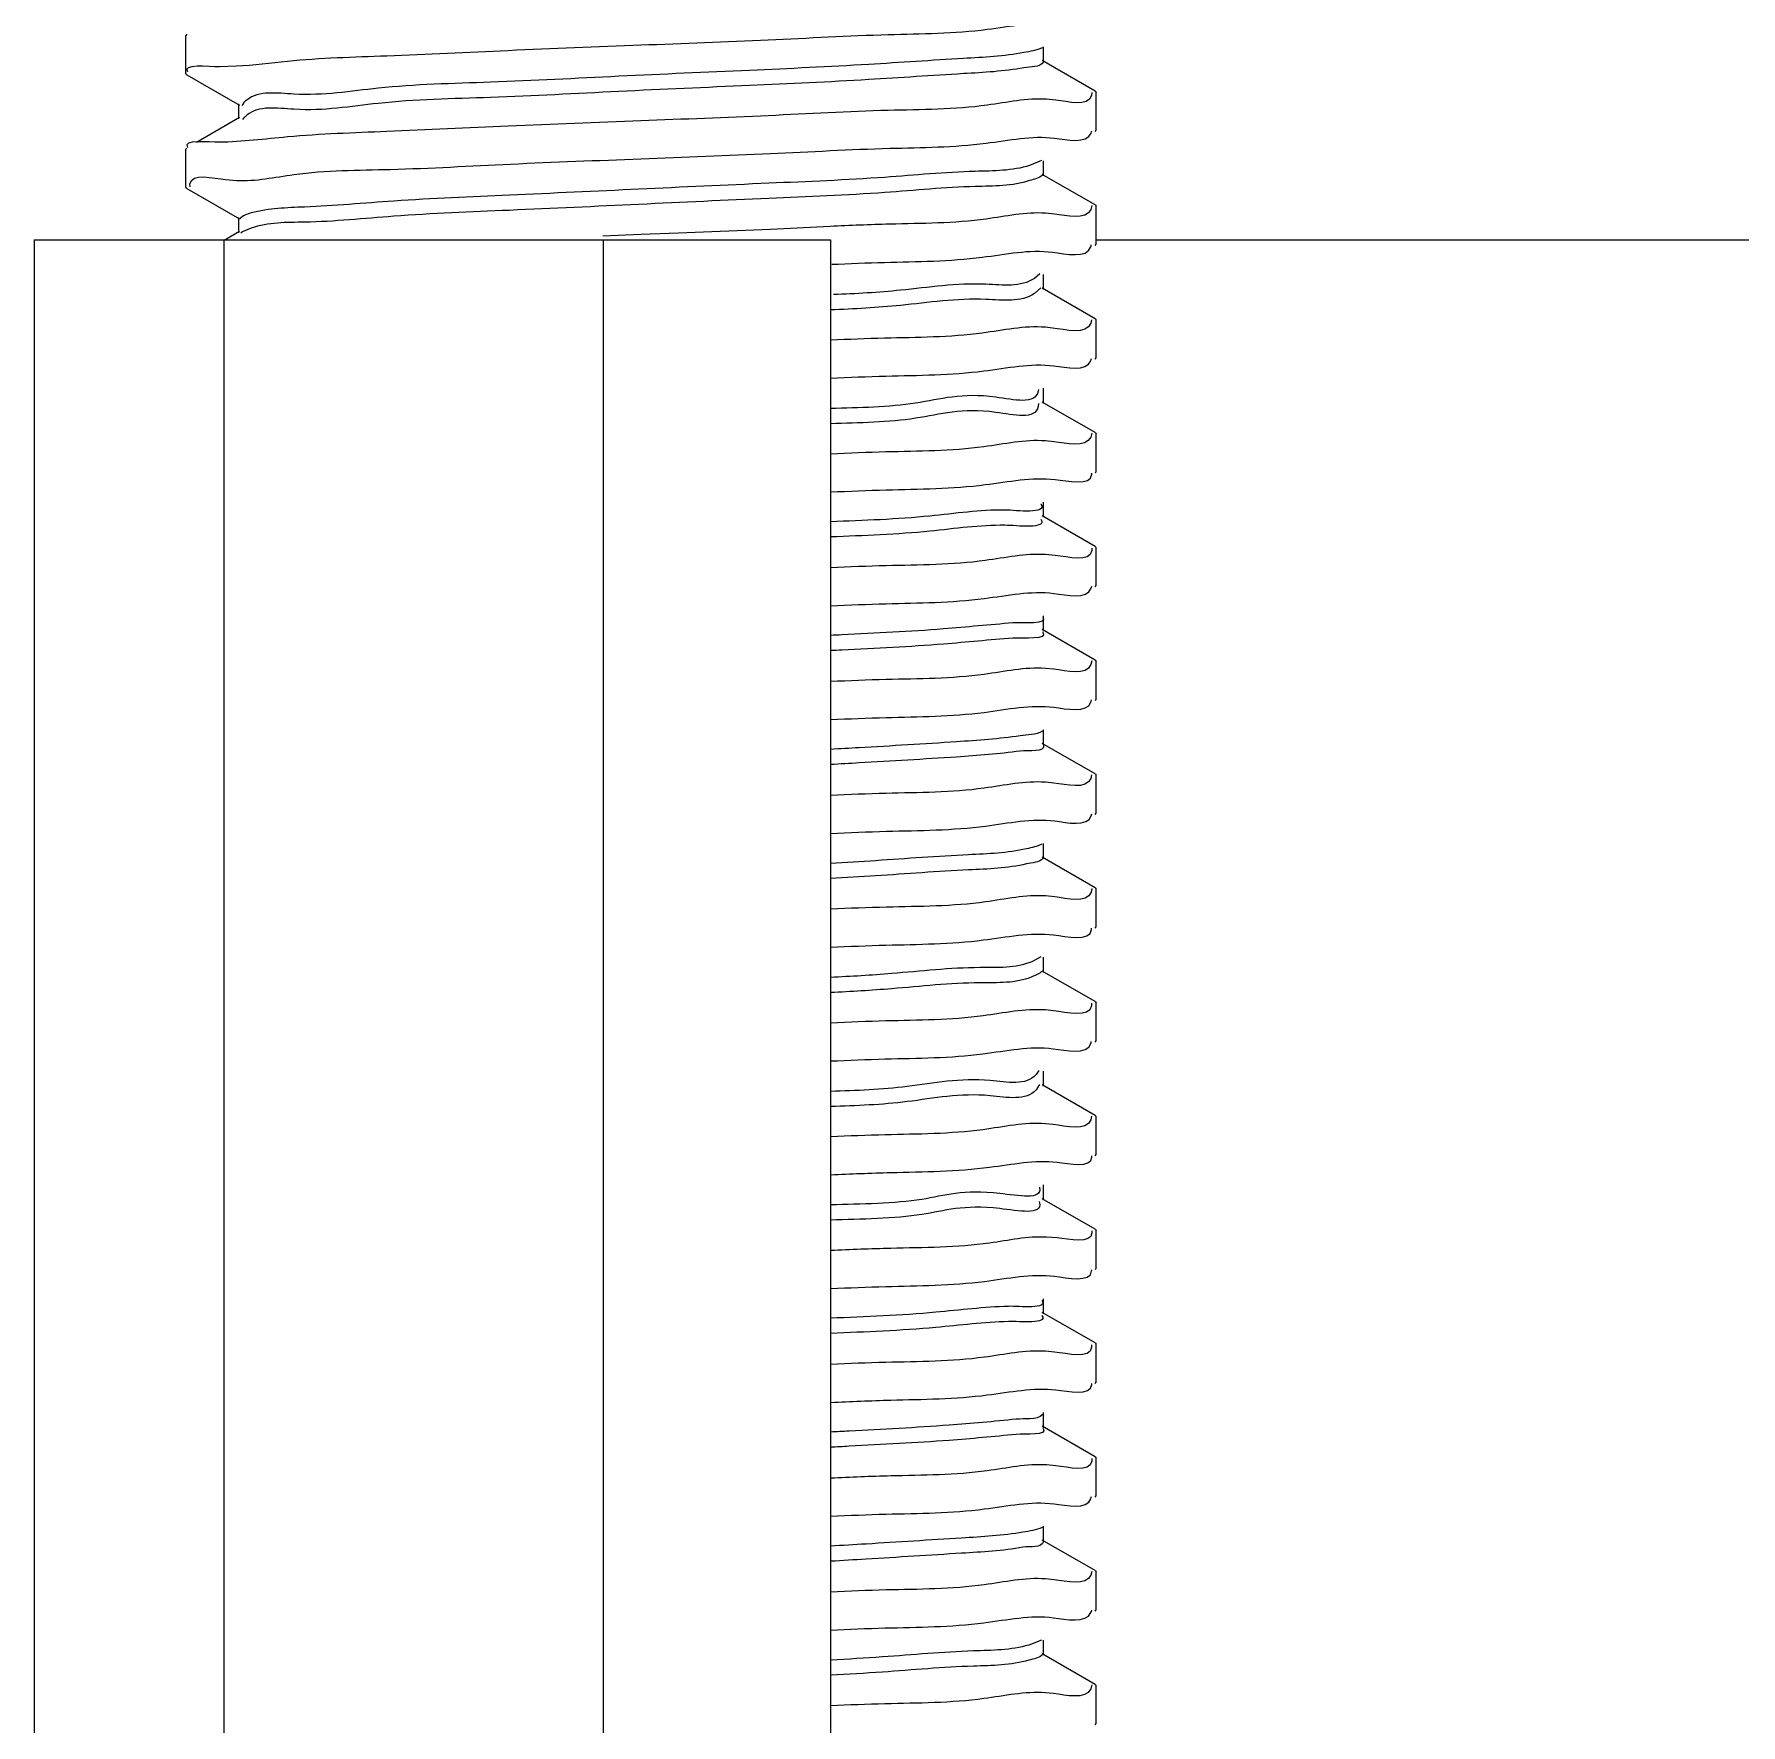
# Model space of a CAD drawing. Extents: x 14033796 to 29392202, y -1365078 to -465345.
# Drawn here: x 14625499.6 to 14625630.5, y -592204.4 to -592074.8 of the extents above; entities that cross this region are included whole.
import ezdxf

# ---------------------------------------------------------------- set-up
doc = ezdxf.new("R2010")
doc.units = 0
doc.header["$LTSCALE"] = 1000
doc.header["$MEASUREMENT"] = 0
doc.layers.add('02___PRT_ALL_AXES', color=7, linetype='Continuous')

# ---------------------------------------------------------------- blocks, each defined once
blk = doc.blocks.new('抗震大样2')
at = {"color": 133, "linetype": 'Continuous'}
for p, q in [((3967.057166088372, 208.4466079843696), (3966.939211293124, 208.3093983621802)), ((4060.882277904544, 205.4022386278957), (4060.882277904544, 207.0638920608908)), ((3967.05721735023, 204.0194930541329), (3966.939210500568, 204.1566420213785)), ((3967.05721735023, 204.0194930541329), (3972.828550920822, 200.6784782998729)), ((3970.617866207846, 204.9227566013578), (3972.488307937048, 204.9794174060225)), ((4066.52045608405, 202.2154075829312), (4060.749023643322, 205.5564796174876)), ((4066.174618811347, 202.0838108616881), (4066.1250310014, 201.7210142908152)), ((4066.52045608405, 202.2154075829312), (4066.638414285146, 202.0789589185733)), ((3972.695344267413, 200.8326916599181), (3972.695344267413, 199.1710382271558)), ((4062.220480157994, 201.2375821915921), (4061.208996108733, 201.331041097641)), ((3972.8285985291, 199.3252792174462), (3968.104583142325, 196.5903987502679)), ((3973.301007724833, 199.2844818439335), (3973.14240610227, 199.0942207325716)), ((3973.346033007838, 199.3321540574543), (3973.301007724833, 199.2844818439335)), ((4066.520404822193, 197.7882926543243), (4066.638414285146, 197.9247537418269)), ((3967.057166088372, 195.9842071831226), (3966.939210500568, 195.8483748247381)), ((4060.645134657621, 194.6074967721943), (4059.360470628832, 194.0788706005551)), ((4060.882277904544, 192.9398378271144), (4060.882277904544, 194.6014912705868)), ((4066.52045608405, 189.7530067823827), (4060.749023643322, 193.0940788169391)), ((3967.05721735023, 191.5570922531188), (3966.939207886346, 191.6935532118659)), ((3967.05721735023, 191.5570922531188), (3972.828550920822, 188.2160774990916)), ((3967.40211408399, 191.7539189667441), (3967.394181724172, 192.0186233096756)), ((3971.291497439612, 192.5285785961896), (3972.489993480034, 192.4335040203296)), ((4062.077056743205, 188.7614216520451), (4061.084820662159, 188.8537889437284)), ((4066.188296127599, 189.6811179185752), (4066.065925613046, 189.2582458970137)), ((4066.52045608405, 189.7530067823827), (4066.638414285146, 189.6164865342434)), ((3972.695344267413, 188.3702908705454), (3972.695344267413, 186.7086374263745)), ((3974.105065996759, 187.2115359622985), (3973.230859445874, 186.8429307178594)), ((4030.968390016817, 187.0730175015051), (4020.913633036427, 186.6601472224575)), ((4037.494920858648, 187.3980359183624), (4030.968390016817, 187.0730175015051)), ((3972.8285985291, 186.8628784168977), (3971.126199145336, 185.8773060634267)), ((3973.157785242423, 186.8044512297492), (3972.955557657871, 186.6817196391057)), ((3973.230859445874, 186.8429307178594), (3973.157785242423, 186.8044512297492)), ((4016.788811084814, 186.5009307449218), (4012.618313355371, 186.3400079160929)), ((4020.913633036427, 186.6601472224575), (4016.788811084814, 186.5009307449218)), ((4066.520404822193, 185.3258918533102), (4066.638412788976, 185.4619099805132)), ((4060.483315451536, 182.2210113171022), (4059.879992518108, 181.7153777282219)), ((4060.882277904544, 180.4774370263331), (4060.882277904544, 182.1390904695727)), ((4060.578517726157, 180.6805725789163), (4059.879992518108, 180.0537242838182)), ((4066.52045608405, 177.2906059816014), (4060.749023643322, 180.631678015925)), ((4061.860081195366, 176.2785902791657), (4061.080251615029, 176.3591833414976)), ((4066.117483480368, 177.1885850680992), (4066.049102908932, 176.8176001654938)), ((4066.52045608405, 177.2906059816014), (4066.638412788976, 177.1536427829415)), ((4066.520404822193, 172.8634910525288), (4066.638411875349, 172.999378165463)), ((4060.316863972228, 169.5498050632887), (4060.292382913642, 169.3518848984968)), ((4060.882277904544, 168.0150362253189), (4060.882277904544, 169.6766896687914)), ((4060.320475868881, 168.0124855432659), (4060.292382913642, 167.690231454093)), ((4066.52045608405, 164.8282051805872), (4060.749023643322, 168.1692772151437)), ((4066.171226672828, 164.7603728696704), (4066.050425920635, 164.3422810980119)), ((4066.52045608405, 164.8282051805872), (4066.638411875349, 164.6911109574139)), ((4062.001866344362, 163.829488782445), (4061.082686479203, 163.9188931239769)), ((4066.520404822193, 160.4010902517475), (4066.638409092091, 160.5385012566112)), ((4060.882277904544, 155.5526354245376), (4060.882277904544, 157.2142888677772)), ((4066.52045608405, 152.3658043798059), (4060.749023643322, 155.7068764141295)), ((4062.139404681046, 151.3801750794519), (4061.084727358539, 151.4716294540558)), ((4066.155906473286, 152.1740337016527), (4066.160982824396, 151.904715617653)), ((4066.52045608405, 152.3658043798059), (4066.638409092091, 152.2302340704482)), ((4066.520404822193, 147.9386894507334), (4066.638414285146, 148.0751574379392)), ((4060.882277904544, 143.0902346237563), (4060.882277904544, 144.7518880672287)), ((4066.52045608405, 139.9034035787918), (4060.749023643322, 143.2444756133482)), ((4062.026034137234, 138.9069732874632), (4061.083522702102, 138.9986588254105)), ((4066.170776197687, 139.8142560422421), (4066.076288186014, 139.4128203401342)), ((4066.52045608405, 139.9034035787918), (4066.638414285146, 139.7668902406003)), ((4066.520404822193, 135.476288649952), (4066.63840809511, 135.6118068799842)), ((4060.882277904544, 130.6278338332195), (4060.882277904544, 132.2894872659817)), ((4066.52045608405, 127.4410027780104), (4060.749023643322, 130.7820748125669)), ((4066.143939621747, 127.3533069367986), (4066.053343078122, 126.9591720984317)), ((4066.52045608405, 127.4410027780104), (4066.63840809511, 127.3035396724008)), ((4062.014221068937, 126.4434543489479), (4061.08334997436, 126.5344160061795)), ((4066.520404822193, 123.0138878489379), (4066.638413785957, 123.1506754984148)), ((4060.882277904544, 118.1654330322053), (4060.882277904544, 119.8270864654332)), ((4066.52045608405, 114.9786019772291), (4060.749023643322, 118.3196740117855)), ((4062.103318719193, 113.9895207916852), (4061.085305118933, 114.085358861601)), ((4066.178328078706, 114.8849994195625), (4066.086150723044, 114.483085797634)), ((4066.52045608405, 114.9786019772291), (4066.638413785957, 114.8424082908314)), ((4066.520404822193, 110.5514870479237), (4066.638409672305, 110.6888438896276)), ((4060.591933917254, 107.4130895512644), (4059.592197466642, 106.8837104390841)), ((4060.882277904544, 105.7030322316568), (4060.882277904544, 107.3646856641863)), ((4066.52045608405, 102.5162011764478), (4060.749023643322, 105.8572732110042)), ((4061.969163714908, 101.5144003352616), (4061.081721679308, 101.5982845867984)), ((4066.126409965567, 102.3375441511162), (4066.122689483687, 102.0524205837864)), ((4066.52045608405, 102.5162011764478), (4066.638409672305, 102.3805766929872)), ((4066.520404822193, 98.0890862471424), (4066.638410628773, 98.22483274945989)), ((4060.379395480733, 94.95431186328642), (4060.066753435414, 94.52021756651811)), ((4060.882277904544, 93.24063142039813), (4060.882277904544, 94.90228486340493)), ((4060.447329437826, 93.42902640788816), (4060.066753435414, 92.85856413375586)), ((4066.52045608405, 90.05380037566647), (4060.749023643322, 93.39487240999006)), ((4066.124214090873, 89.9557802809868), (4066.04984213924, 89.57822682219557)), ((4066.52045608405, 90.05380037566647), (4066.638410628773, 89.91656554141082)), ((4061.921043436043, 89.04747959203087), (4061.081576993223, 89.13245030958205)), ((4066.520404822193, 85.62668544636108), (4066.638413579203, 85.76286023994908)), ((4060.882277904544, 80.7782306196168), (4060.882277904544, 82.4398840626236)), ((4060.399593211245, 80.6175842511002), (4060.433713641483, 80.49507129308768)), ((4060.423273766413, 82.20000947313383), (4060.433713641483, 82.15672473725863)), ((4066.52045608405, 77.59139958559535), (4060.749023643322, 80.93247160920873)), ((4062.374758823775, 76.62861531367525), (4061.211093239021, 76.72275935811922)), ((4066.52045608405, 77.59139958559535), (4066.638413579203, 77.45459303236566)), ((4066.520404822193, 73.1642846558243), (4066.638407722116, 73.30180803034455)), ((4060.882277904544, 68.3158298288472), (4060.882277904544, 69.97748326184228)), ((4066.52045608405, 65.12899878481403), (4060.749023643322, 68.47007080819458)), ((4062.081499588676, 64.13783678691834), (4061.083718776703, 64.22716021677479)), ((4066.146304112859, 64.94148015300743), (4066.148581201211, 64.66671674395911)), ((4066.52045608405, 65.12899878481403), (4066.638407722116, 64.99354083300568)), ((4066.520404822193, 60.70188385527581), (4066.638414285146, 60.83841701061465)), ((4060.882277904544, 55.85342902783304), (4060.882277904544, 57.51508246106096)), ((4066.52045608405, 52.66659798403271), (4060.749023643322, 56.00767000764608)), ((4066.169481891207, 52.48703659675084), (4066.165130603593, 52.1941910313908)), ((4066.52045608405, 52.66659798403271), (4066.638414285146, 52.53014981397428)), ((4062.239523040131, 51.69061540602706), (4061.208491087891, 51.78039923799224)), ((4066.520404822193, 48.23948305402882), (4066.638409092091, 48.37508486257866)), ((4060.882277904544, 43.39102822705172), (4060.882277904544, 45.0526816600468)), ((4066.52045608405, 40.20419718325138), (4060.749023643322, 43.54526921757497)), ((4062.029581101611, 39.20810291031376), (4061.083557806443, 39.2998643964529)), ((4066.153561008628, 40.12116181966849), (4066.055282266345, 39.71983987279236)), ((4066.52045608405, 40.20419718325138), (4066.638409092091, 40.06681765476242)), ((4066.520404822193, 35.7770822532475), (4066.638412248809, 35.91415321012028)), ((4060.661104895175, 32.57904356019571), (4059.268728957977, 32.05204315017909)), ((4060.882277904544, 30.9286274262704), (4060.882277904544, 32.59028087044135)), ((4066.52045608405, 27.74179638223723), (4060.749023643322, 31.08286841679364)), ((4061.980571339373, 26.7410703364294), (4061.082355602644, 26.82837119069882)), ((4066.187132348772, 27.68334410176612), (4066.049620930571, 27.25396645558067)), ((4066.52045608405, 27.74179638223723), (4066.638412248809, 27.6058860020712)), ((4066.520404822193, 23.31468145246617), (4066.638411999214, 23.45178913045675))]:
    blk.add_line(p, q, dxfattribs=at)
at = {"color": 2, "linetype": 'Continuous'}
for p, q in [((3950.322673487477, 185.9340617822018), (3950.322673487477, -2472.711442210712)), ((3950.322673487477, 185.9340617822018), (4037.559479085263, 185.9340617822018)), ((3971.093341485597, 185.9340617822018), (3971.093341485597, -2472.711442210712)), ((4012.634677486494, 185.9340617822018), (4012.634677486494, -2472.711442210712)), ((4037.559479085263, 185.9340617822018), (4037.559479085263, -2472.711442210712)), ((4066.638414285146, 185.9340617822018), (4324.194697486237, 185.9340617822018))]:
    blk.add_line(p, q, dxfattribs=at)
at = {"color": 133, "linetype": 'Continuous'}
for points, start_tangent, end_tangent in [([(4016.788811084814, 207.2715987423435), (4030.738027852494, 207.8341315323487), (4043.877918199636, 208.4110960771795), (4054.717613222543, 208.9865803839639), (4062.220480157994, 209.5458493891638)], (0.9992093668844403, 0.03975727770353898), (0.9926990613460269, -0.1206174680662689)), ([(3972.488307937048, 204.9794174060225), (3978.080117220525, 205.5080964618828), (3988.943710351363, 206.0960550000891), (4002.244207480922, 206.6843449999578), (4016.788811084814, 207.2715987423435)], (0.9989261886195047, 0.04633000852697693), (0.9992093669080667, 0.03975727710974097)), ([(4058.735108935274, 206.4423634302802), (4052.118398997933, 205.7916533004027), (4041.733164947014, 205.1409431716893), (4028.687175257131, 204.4902329887263), (4014.372015043627, 203.8395228593145), (4000.31464877259, 203.1888126765843), (3988.014542701188, 202.5381025478709), (3978.783720238134, 201.8873924179934), (3973.606811485253, 201.2366822354961), (3973.057997720782, 200.6272187919822)], (-0.9825264059995537, -0.1861232428086304), (-0.4929567374989319, -0.8700538230215471)), ([(4060.724500169978, 206.9566896655597), (4058.735108935274, 206.4423634302802)], (-0.8862473401742811, -0.4632123185257623), (-0.9825264059716501, -0.1861232429559309)), ([(3967.151862388477, 204.3272649203427), (3967.144841362722, 204.3362182825804), (3970.617866207846, 204.9227566013578)], (-0.6258156563543981, 0.7799710021928469), (0.9998749046329084, 0.01581692401614756)), ([(4058.735108935274, 204.7807099970523), (4052.118398997933, 204.1299998573959), (4041.733164947014, 203.4792897275183), (4028.687175257131, 202.8285795445554), (4014.372015043627, 202.1778694160748), (4000.31464877259, 201.5271592435893), (3988.014542701188, 200.8764491148759), (3978.783720238134, 200.2257389749866), (3973.606811485253, 199.575028802501), (3973.346033007838, 199.3321540574543)], (-0.9825264059556192, -0.1861232430405556), (-0.6945498296946946, -0.7194446011132969)), ([(4060.868917588145, 205.4095311304554), (4058.735108935274, 204.7807099970523)], (-0.479105487838011, -0.8777573306577974), (-0.9825264064963637, -0.186123240186019)), ([(4061.208996108733, 201.331041097641), (4054.717613222543, 200.6783131763805), (4043.877918199636, 200.1028288805392), (4030.738027852494, 199.5258643350098), (4016.788811084814, 198.9633315457031)], (-0.9980526408414998, 0.06237728840939219), (-0.9992093669029634, -0.03975727723799971)), ([(4066.1250310014, 201.7210142908152), (4062.220480157994, 201.2375821915921)], (-0.2778943781558642, -0.9606116356724842), (-0.9926990610685904, 0.1206174703496101)), ([(4016.788811084814, 198.9633315457031), (4002.244207480922, 198.3760778028518), (3988.943710351363, 197.7877878025174), (3978.080117220525, 197.1998292652424), (3970.617866207846, 196.6144894047175)], (-0.999209366904986, -0.039757277187167), (-0.999874904585604, -0.01581692700652181)), ([(3970.617866207846, 196.6144894047175), (3967.135741607752, 196.0402537554037)], (-0.9998749046263014, -0.01581692443381279), (0.580697200214393, -0.8141196236814129)), ([(4016.788811084814, 194.8091979413293), (4030.968390016817, 195.3812847090885), (4044.034756977577, 195.9561381589156), (4054.580483820289, 196.5157920918427), (4062.077056743205, 197.069688849384)], (0.9992093668882276, 0.03975727760835477), (0.9923387802015348, -0.1235465309433255)), ([(4062.077056743205, 197.069688849384), (4066.0935542183, 197.6312733329833), (4066.165893511381, 197.867750007892)], (0.9923387802168399, -0.1235465308203944), (0.2187060394837573, 0.9757907912525766)), ([(3972.489993480034, 192.4335040203296), (3978.773085946217, 193.0888781307731), (3989.348010863643, 193.6529853763059), (4002.499676353764, 194.2325627852697), (4016.788811084814, 194.8091979413293)], (0.9988711954616482, -0.04750089343389294), (0.9992093668841391, 0.03975727771111042)), ([(3967.394181724172, 192.0186233096756), (3971.291497439612, 192.5285785961896)], (0.08971089085179791, 0.9959678489100825), (0.9940360847808442, -0.1090516490181164)), ([(4059.360470628832, 194.0788706005551), (4053.389557357877, 193.4281604280695), (4043.514528469183, 192.7774502881803), (4030.788730135188, 192.1267401594669), (4016.569593300112, 191.4760299869813), (4002.373839918058, 190.8253198468592), (3989.715697632171, 190.1746096755378), (3979.945380743593, 189.5238995456602), (3974.105065996759, 188.8731894060038), (3972.834386732895, 188.2417670374271)], (-0.95227017645766, -0.3052564676289387), (-0.6787845413409545, -0.7343374881051288)), ([(4060.770905790385, 193.0453498300631), (4059.360470628832, 192.41721716756)], (-0.6877499103784818, -0.725947698373919), (-0.9522701774296533, -0.3052564645967336)), ([(4059.360470628832, 192.41721716756), (4053.389557357877, 191.7665069845971), (4043.514528469183, 191.1157968551852), (4030.788730135188, 190.4650867155287), (4016.569593300112, 189.8143765435088), (4002.373839918058, 189.163666414097), (3989.715697632171, 188.512956231134), (3979.945380743593, 187.8622461026534), (3974.105065996759, 187.2115359622985)], (-0.9522701764578895, -0.3052564676282229), (-0.9402472399581784, -0.3404924782591063)), ([(4061.084820662159, 188.8537889437284), (4054.580483820289, 188.2075248945039), (4044.034756977577, 187.6478709615767), (4037.494920858648, 187.3980359183624)], (-0.9981277081348053, 0.06116435443590484), (-0.9988507280942168, -0.04792935411262253)), ([(4066.065925613046, 189.2582458970137), (4062.077056743205, 188.7614216520451)], (-0.4164129612760831, -0.9091755857265875), (-0.9923387804116995, 0.1235465292552609)), ([(4061.860081195366, 184.5868574869819), (4066.059447866399, 185.1598078112584), (4066.105856474489, 185.3822095666546)], (0.9921166570539564, -0.1253177513207231), (0.1346165922763064, 0.9908977611660624)), ([(4037.676770878956, 183.2531321055721), (4043.469736731611, 183.4670079506468), (4054.165489819832, 184.0282552544959), (4061.860081195366, 184.5868574869819)], (0.9989187897008995, 0.04648926308827021), (0.9921166568098, -0.1253177532536617)), ([(4059.879992518108, 181.7153777282219), (4054.569720499218, 181.0646675880998), (4045.229447663762, 180.4139574267901), (4037.873721470125, 179.9326263105031)], (-0.8277679384797322, -0.5610706194633741), (-0.9992704274464776, -0.03819179009858214)), ([(4059.879992518108, 180.0537242838182), (4054.569720499218, 179.4030141553376), (4045.229447663762, 178.7523039826192), (4037.562800109386, 178.2592779807746)], (-0.8277679384456967, -0.561070619513588), (-0.9993151081806256, -0.03700425059293258)), ([(4061.080251615029, 176.3591833414976), (4054.165489819832, 175.7199880466796), (4043.469736731611, 175.1587407644838), (4037.557635978796, 174.939304667525)], (-0.9968156937162446, 0.07974003236143322), (-0.9989065591030609, -0.04675132277148365)), ([(4066.049102908932, 176.8176001654938), (4061.860081195366, 176.2785902791657)], (-0.3046103964054921, -0.9524770372044089), (-0.9921166564530212, 0.1253177560782108)), ([(4037.557673740201, 170.7843528797384), (4043.619886852801, 171.0116877586115), (4054.330584185664, 171.5758104578126), (4062.001866344362, 172.1377559788525)], (0.9988949173648461, 0.04699940491833517), (0.992176658076642, -0.1248418165834922)), ([(4062.001866344362, 172.1377559788525), (4066.07181069348, 172.7006613051053), (4066.148534342647, 172.9477632613853)], (0.9921766579788285, -0.1248418173608621), (0.2210130291318758, 0.9752708551750906)), ([(4060.292382913642, 169.3518848984968), (4055.655954361893, 168.7011747260112), (4046.873658976052, 168.0504645863548), (4037.561307777651, 167.4610067768954)], (-0.1873832865490925, -0.9822868745545066), (-0.9997632567985064, -0.021758454808277)), ([(4060.292382913642, 167.690231454093), (4055.655954361893, 167.0395212825388), (4046.873658976052, 166.3888111531269), (4037.561307777651, 165.7993533441331)], (-0.1873832865490925, -0.9822868745545066), (-0.9997632567985064, -0.021758454808277)), ([(4061.082686479203, 163.9188931239769), (4054.330584185664, 163.2675432502292), (4043.619886852801, 162.7034205507953), (4037.557673740201, 162.476085672155)], (-0.9976711551549902, 0.06820752283808251), (-0.998894917324743, -0.04699940577065706)), ([(4066.050425920635, 164.3422810980119), (4062.001866344362, 163.829488782445)], (-0.4106196729363367, -0.9118067142753755), (-0.9921766577791126, 0.1248418189480985)), ([(4037.557626758236, 158.322993269423), (4043.647416088264, 158.5505869088229), (4054.495426314417, 159.1234078202397), (4062.139404681046, 159.6884422760922)], (0.9988932860282784, 0.04703406348199236), (0.9936471328750055, -0.1125405497111212)), ([(4062.139404681046, 159.6884422760922), (4066.164611130953, 160.2639116663486), (4066.164186037146, 160.383378730854)], (0.9936471326763185, -0.1125405514653761), (-0.04965965839729211, 0.9987661980302819)), ([(4056.645558383316, 156.3376818432007), (4048.443074575625, 155.686971713556), (4037.559958721977, 155.0623283134773)], (-0.9999307092528849, 0.01177186021930424), (-0.9993213109399218, -0.036836361130224)), ([(4060.596616582014, 156.9883920261636), (4056.645558383316, 156.3376818432007)], (0.5266293581126849, -0.850095005969228), (-0.9999307092587768, 0.01177185971883183)), ([(4060.581577576697, 155.3499776409008), (4060.596616582014, 155.3267385817599), (4056.645558383316, 154.6760284102056)], (0.5588760762401969, -0.8292511871600556), (-0.9999307092218775, 0.01177186285313729)), ([(4060.596616582014, 156.9883920261636), (4060.60453369515, 156.975267120637)], (0.5266281311296696, -0.8500957660774884), (0.506072275103412, -0.8624910737924518)), ([(4056.645558383316, 154.6760284102056), (4048.443074575625, 154.0253182805609), (4037.559958721977, 153.4006748693064)], (-0.9999307092528849, 0.01177186021930424), (-0.9993213109399218, -0.036836361130224)), ([(4061.084727358539, 151.4716294540558), (4054.495426314417, 150.8151406238321), (4043.647416088264, 150.242319711484), (4037.557626758236, 150.0147260718513)], (-0.9982565576633833, 0.05902410594030558), (-0.9988932860745697, -0.04703406249887489)), ([(4066.160982824396, 151.904715617653), (4062.139404681046, 151.3801750794519)], (-0.09607515677862892, -0.9953740825689416), (-0.9936471331767658, 0.1125405470468091)), ([(4062.026034137234, 147.2152404736262), (4066.09877047874, 147.7830810949672), (4066.154204858467, 148.0034389747307)], (0.9921781777890044, -0.1248297381207336), (0.1741139342385777, 0.9847255139905557)), ([(4037.557640882209, 145.8601682935841), (4043.637265129015, 146.0877067160327), (4054.37207276281, 146.653519828571), (4062.026034137234, 147.2152404736262)], (0.9988903958266745, 0.04709540450224217), (0.9921781783256909, -0.1248297338550146)), ([(4057.536072233226, 143.9741890239529), (4049.933792687953, 143.32347884099), (4038.796015895903, 142.6727687125094), (4037.559543888085, 142.6117886507418)], (-0.9974161817247125, -0.07183982484454955), (-0.9987842803440367, -0.04929463802123876)), ([(4060.788375293836, 144.629412497161), (4057.536072233226, 143.9741890239529)], (0.6282441185596778, -0.7780162771402497), (-0.997416181957734, -0.07183982160930484)), ([(4057.536072233226, 142.3125355804805), (4049.933792687953, 141.6618253977504), (4038.796015895903, 141.0111152683385), (4037.559543888085, 140.9501352072693)], (-0.9974161817247125, -0.07183982484454955), (-0.9987842803440367, -0.04929463802123876)), ([(4060.772340047173, 142.9860054624733), (4060.791937132366, 142.9632457094267), (4057.536072233226, 142.3125355804805)], (0.6880142466669585, -0.7256971795337899), (-0.9974161816263776, -0.07183982620982042)), ([(4061.083522702102, 138.9986588254105), (4054.37207276281, 138.3452526207548), (4043.637265129015, 137.779439518461), (4037.557640882209, 137.5519010855351)], (-0.9976781297957461, 0.06810542803082881), (-0.9988903957746343, -0.04709540560600734)), ([(4066.076288186014, 139.4128203401342), (4062.026034137234, 138.9069732874632)], (-0.3648465747163806, -0.9310676543182697), (-0.9921781782663671, 0.1248297343265335)), ([(4037.557640589308, 133.397776336642), (4043.632882020436, 133.6250989639666), (4054.364471779205, 134.1906587004196), (4062.014221068937, 134.7517215569969)], (0.9988907979899743, 0.04708687387109706), (0.9921629126713338, -0.1249510092777775)), ([(4062.014221068937, 134.7517215569969), (4066.069673721679, 135.3128939017188), (4066.12787122326, 135.5444048475474)], (0.9921629126777531, -0.124951009226806), (0.1709744659278148, 0.9852754599606643)), ([(4058.325281970203, 131.6106961411424), (4051.34210720472, 130.9599860114977), (4040.673213537782, 130.3092758397106), (4037.560521191917, 130.136349391425)], (-0.9901271140775872, -0.1401723866115879), (-0.9985928795479279, -0.05303075443719064)), ([(4060.759587022942, 132.1160261023324), (4058.325281970203, 131.6106961411424)], (-0.8775701161096847, -0.4794483197501422), (-0.9901271134417924, -0.1401723911026139)), ([(4058.325281970203, 129.9490427081473), (4051.34210720472, 129.298332568258), (4040.673213537782, 128.6476223957725), (4037.560521191917, 128.4746959484182)], (-0.9901271140775872, -0.1401723866115879), (-0.9985928795479279, -0.05303075443719064)), ([(4060.869710321538, 130.6211557236966), (4060.877858987078, 130.5997528797016), (4058.325281970203, 129.9490427081473)], (0.4692425887137739, -0.8830693024543408), (-0.9901271137185005, -0.1401723891480472)), ([(4061.08334997436, 126.5344160061795), (4054.364471779205, 125.8823915037792), (4043.632882020436, 125.3168317675591), (4037.557640589308, 125.0895091400016)], (-0.9976259536471145, 0.06886549651084886), (-0.9988907980378432, -0.0470868728556158)), ([(4066.053343078122, 126.9591720984317), (4062.014221068937, 126.4434543489479)], (-0.3556160881580036, -0.934632118987572), (-0.992162912650799, 0.1249510094408325)), ([(4037.55759854801, 120.9364964026026), (4043.691140254028, 121.1654503156897), (4054.532992933877, 121.7384921489283), (4062.103318719193, 122.2977879995015)], (0.9988908457696664, 0.04708586027206679), (0.9922627543060444, -0.1241556539871731)), ([(4062.103318719193, 122.2977879995015), (4066.111202263273, 122.8616698421538), (4066.162762000691, 123.0743520543911)], (0.9922627543980606, -0.1241556532517728), (0.1666975760814292, 0.986008072040273)), ([(4060.696311383508, 119.7683601852041), (4059.011225470807, 119.2472033116501)], (-0.8752776441722422, -0.4836207663162223), (-0.9737394719202028, -0.2276651945831087)), ([(4059.011225470807, 119.2472033116501), (4052.664516730234, 118.5964931391645), (4042.491030749865, 117.9457829992753), (4037.561737105716, 117.6534410817549)], (-0.9737394701361406, -0.2276652022136639), (-0.9986781111212804, -0.05140068450158701)), ([(4060.833920256235, 118.2074483062606), (4059.011225470807, 117.585549878655)], (-0.6558683628333641, -0.754875281509656), (-0.9737394695786172, -0.2276652045982287)), ([(4059.011225470807, 117.585549878655), (4052.664516730234, 116.9348396956921), (4042.491030749865, 116.2841295662802), (4037.561737105716, 115.9917876492254)], (-0.9737394701361406, -0.2276652022136639), (-0.9986781111212804, -0.05140068450158701)), ([(4061.085305118933, 114.085358861601), (4054.532992933877, 113.4302249515895), (4043.691140254028, 112.857183118118), (4037.55759854801, 112.6282292059623)], (-0.9980474559810983, 0.0624601921999756), (-0.9988908457616257, -0.04708586044264781)), ([(4066.086150723044, 114.483085797634), (4062.103318719193, 113.9895207916852)], (-0.363538199217859, -0.9315792922287593), (-0.9922627546741479, 0.1241556510452573)), ([(4061.969163714908, 109.8226675328333), (4066.127287361771, 110.4037152926903), (4066.131715252995, 110.5440118506085)], (0.9931734041283417, -0.1166472860040978), (-0.01922825603500269, 0.999815119994618)), ([(4037.557629914954, 108.4731987302657), (4043.619597184006, 108.6996700845193), (4054.270538800862, 109.2601788158063), (4061.969163714908, 109.8226675328333)], (0.9988921567891935, 0.04705803974915716), (0.9931734038263259, -0.1166472885755608)), ([(4059.592197466642, 106.8837104390841), (4053.897733642254, 106.2330003094394), (4044.244948243257, 105.5822901267093), (4037.562709422782, 105.1644036511425)], (-0.9220688042428682, -0.3870259942718671), (-0.9989982701823416, -0.04474881196958894)), ([(4059.592197466642, 105.222056995146), (4053.897733642254, 104.5713468664326), (4044.244948243257, 103.920636693947), (4037.562709422782, 103.5027502079029)], (-0.9220688042428682, -0.3870259942718671), (-0.9989982701823416, -0.04474881196958894)), ([(4060.707377161365, 105.856600495521), (4059.592197466642, 105.222056995146)], (-0.6597935979413402, -0.7514468764427871), (-0.922068804885015, -0.3870259927419867)), ([(4061.081721679308, 101.5982845867984), (4054.270538800862, 100.9519116184674), (4043.619597184006, 100.3914028869476), (4037.557629914954, 100.1649315226823)], (-0.9974965031005381, 0.07071581366426095), (-0.9988921567545239, -0.0470580404850852)), ([(4066.122689483687, 102.0524205837864), (4061.969163714908, 101.5144003352616)], (-0.125937122279096, -0.992038225690956), (-0.9931734035063042, 0.1166472913003297)), ([(4037.557634484954, 96.01075580227189), (4043.535510582384, 96.23330204747617), (4054.245735798962, 96.7962817416992), (4061.921043436043, 97.35574678960256)], (0.9988999824694775, 0.04689163062293392), (0.9921336014907908, -0.1251835324350324)), ([(4061.921043436043, 97.35574678960256), (4066.061728610657, 97.92359998333268), (4066.111408434343, 98.14884159551002)], (0.9921336016495104, -0.1251835311771123), (0.1445675463668286, 0.9894949340635731)), ([(4060.066753435414, 94.52021756651811), (4055.038691899274, 93.86950743710622), (4045.930605430156, 93.21879729721695), (4037.562356571201, 92.67426528898068)], (-0.6637920358983075, -0.7479171966721853), (-0.99957484566767, -0.02915695300359715)), ([(4060.066753435414, 92.85856413375586), (4055.038691899274, 92.20785399386659), (4045.930605430156, 91.55714386422187), (4037.562356571201, 91.01261184504256)], (-0.6637920358983075, -0.7479171966721853), (-0.99957484566767, -0.02915695300359715)), ([(4061.081576993223, 89.13245030958205), (4054.245735798962, 88.48801454436034), (4043.535510582384, 87.92503485013731), (4037.557634484954, 87.70248860446736)], (-0.9971368688303073, 0.0756178869004588), (-0.9988999825004626, -0.046891629962881)), ([(4066.04984213924, 89.57822682219557), (4061.921043436043, 89.04747959203087)], (-0.3194173946062881, -0.947614124009837), (-0.9921336012775213, 0.1251835341252863)), ([(4037.557577323169, 83.5496068499051), (4044.150330123492, 83.80002720514312), (4054.973813265562, 84.37835538759828), (4062.374758823775, 84.93688251031563)], (0.9988506626300737, 0.04793071836998315), (0.9938587656293012, -0.1106560164735835)), ([(4062.374758823775, 84.93688251031563), (4066.185318822507, 85.49556372128427), (4066.186617153697, 85.61436657072045)], (0.9938587652521457, -0.1106560198610118), (-0.03688131924050404, 0.9993196527093222)), ([(4060.433713641483, 82.15672473725863), (4056.084554897621, 81.50601456477307), (4047.543811538257, 80.85530442465097), (4037.560792246833, 80.25489611621015)], (0.2135187022242169, -0.9769389764977577), (-0.9996662651457366, -0.0258332794970727)), ([(4060.433713641483, 80.49507129308768), (4056.084554897621, 79.84436112130061), (4047.543811538257, 79.19365098141134), (4037.560792246833, 78.59324267227203)], (0.2135187022242169, -0.9769389764977577), (-0.9996662651457366, -0.0258332794970727)), ([(4061.211093239021, 76.72275935811922), (4054.973813265562, 76.07008819002658), (4044.150330123492, 75.49176000850275), (4037.557577323169, 75.24133965256624)], (-0.9987940385217356, 0.04909652343539017), (-0.9988506625572776, -0.04793071988701918)), ([(4066.179410394281, 77.40579492249526), (4066.185318822507, 77.1872965132352), (4062.374758823775, 76.62861531367525)], (0.1057174584438742, -0.9943962082490901), (-0.993858765747966, 0.1106560154077918)), ([(4062.081499588676, 72.44610399473459), (4066.152619972825, 73.0236588823609), (4066.153630008455, 73.14975112793036)], (0.9934718119057936, -0.1140778635346027), (-0.03959414060363722, 0.9992158445650566)), ([(4037.55762883462, 71.08611376816407), (4043.599179368, 71.31150392163545), (4054.40874695126, 71.8813376496546), (4062.081499588676, 72.44610399473459)], (0.9988964127834989, 0.04696761148129625), (0.9934718118048275, -0.1140778644138888)), ([(4060.698007184081, 69.78551040426828), (4057.032722553238, 69.14252172480337)], (0.5945591017335318, -0.8040519103551809), (-0.9996089884474623, -0.02796194226161024)), ([(4057.032722553238, 69.14252172480337), (4049.080555826891, 68.49181155208498), (4037.559455821291, 67.835694066016)], (-0.9996089884960094, -0.02796194052609781), (-0.9990539639972768, -0.0434876651629864)), ([(4057.032722553238, 67.48086829180829), (4049.080555826891, 66.83015811932273), (4037.559455821291, 66.17404062254354)], (-0.9996089884960094, -0.02796194052609781), (-0.9990539639972768, -0.0434876651629864)), ([(4060.68005198054, 68.14661763818003), (4060.692165767774, 68.13157842052169), (4057.032722553238, 67.48086829180829)], (0.6417287479819289, -0.7669316879706732), (-0.9996089886089314, -0.02796193648926111)), ([(4061.083718776703, 64.22716021677479), (4054.40874695126, 63.57307045301422), (4043.599179368, 63.00323673547246), (4037.55762883462, 62.77784656081349)], (-0.9980025111597371, 0.0631742646879157), (-0.998896412736728, -0.0469676124760099)), ([(4066.148581201211, 64.66671674395911), (4062.081499588676, 64.13783678691834)], (-0.1060181909098951, -0.9943641904233043), (-0.993471811775137, 0.1140778646724541)), ([(4037.557619527914, 58.6235586758703), (4044.15068351524, 58.87524243281223), (4054.715292142704, 59.4376284647733), (4062.239523040131, 59.99888260266744)], (0.9988426210239054, 0.04809800854603933), (0.9935635158798078, -0.1132763872682872)), ([(4062.239523040131, 59.99888260266744), (4066.172239199281, 60.56692078150809), (4066.175421014894, 60.69368720497005)], (0.9935635160503803, -0.1132763857721719), (-0.02375286314696566, 0.9997178609449376)), ([(4057.880837447941, 56.77902885223739), (4050.537017790601, 56.12831872259267), (4039.593356230762, 55.47760853986256), (4037.559874102008, 55.37103175697848)], (-0.9949497512343891, -0.1003742622320456), (-0.9986641024531927, -0.05167214405614578)), ([(4060.808916985057, 57.29199049435556), (4057.880837447941, 56.77902885223739)], (-0.7548698681202359, -0.6558745933516085), (-0.9949497510689338, -0.1003742638721037)), ([(4057.880837447941, 55.11737541947514), (4050.537017790601, 54.46666527935304), (4039.593356230762, 53.81595510686748), (4037.559874102008, 53.70937831373885)], (-0.9949497512343891, -0.1003742622320456), (-0.9986641024531927, -0.05167214405614578)), ([(4060.819848087151, 55.79626457649283), (4060.841467196587, 55.76808559102938), (4057.880837447941, 55.11737541947514)], (0.6753209719568186, -0.7375239554314815), (-0.9949497513042057, -0.1003742615399961)), ([(4061.208491087891, 51.78039923799224), (4054.715292142704, 51.12936125718988), (4044.15068351524, 50.56697522522882), (4037.557619527914, 50.31529147922993)], (-0.9982546923276964, 0.05905564533333119), (-0.9988426210222495, -0.04809800858043024)), ([(4066.165130603593, 52.1941910313908), (4062.239523040131, 51.69061540602706)], (-0.141800504648226, -0.9898952555101518), (-0.9935635162201005, 0.1132763842835307)), ([(4037.557647112757, 46.1608307431452), (4043.646720852237, 46.38894689083099), (4054.381477183197, 46.95488307648338), (4062.029581101611, 47.51637010811828)], (0.9988898193790607, 0.04710762932761177), (0.9921698371886559, -0.1248960134393256)), ([(4062.029581101611, 47.51637010811828), (4066.073750467505, 48.07716708956286), (4066.135897343047, 48.31119025452062)], (0.9921698368178153, -0.1248960163852718), (0.1833302040306598, 0.9830513904624096)), ([(4060.734108889475, 44.92723173787817), (4058.6267911084, 44.41553602274507)], (-0.8871488421933524, -0.4614834035964832), (-0.9849924151680202, -0.1725976305210203)), ([(4058.6267911084, 44.41553602274507), (4051.909576392733, 43.76482585002668), (4041.446112153586, 43.11411572154611), (4037.561035180464, 42.89157263562083)], (-0.9849924159519047, -0.1725976260474931), (-0.9986012221256266, -0.05287342592650081)), ([(4060.878698785789, 43.39208665536717), (4058.6267911084, 42.75388257857412)], (-0.2835737397183147, -0.9589504336211386), (-0.9849924150895867, -0.17259763096863)), ([(4058.6267911084, 42.75388257857412), (4051.909576392733, 42.10317241726443), (4041.446112153586, 41.45246227737516), (4037.561035180464, 41.22991919144988)], (-0.9849924159519047, -0.1725976260474931), (-0.9986012221256266, -0.05287342592650081)), ([(4061.083557806443, 39.2998643964529), (4054.381477183197, 38.64661587891169), (4043.646720852237, 38.08067969419062), (4037.557647112757, 37.85256354650483)], (-0.9977188403826629, 0.06750641114349631), (-0.9988898193486464, -0.04710762997252729)), ([(4066.055282266345, 39.71983987279236), (4062.029581101611, 39.20810291031376)], (-0.3710104470093001, -0.9286286923253877), (-0.9921698373887196, 0.1248960118500265)), ([(4061.980571339373, 35.0493375340011), (4066.07394005917, 35.61481659370475), (4066.16086044535, 35.86873428267427)], (0.9922018161633303, -0.124641710523361), (0.2470124213306584, 0.9690123134967716)), ([(4037.557677893899, 33.69808482052758), (4043.513871827628, 33.92027795943432), (4054.347931721248, 34.49045111401938), (4061.980571339373, 35.0493375340011)], (0.9989096966053086, 0.04668423746716466), (0.9922018157608559, -0.1246417137272296)), ([(4059.268728957977, 32.05204315017909), (4053.194819215685, 31.4013330207672), (4043.237566148862, 30.75062283780426), (4037.562208889052, 30.40624778508209)], (-0.9597279213857363, -0.2809311604514781), (-0.9987809270899362, -0.04936253317413931)), ([(4059.268728957977, 30.39038971741684), (4053.194819215685, 29.73967957729474), (4043.237566148862, 29.08896940480918), (4037.562208889052, 28.74459434091114)], (-0.9597279213857363, -0.2809311604514781), (-0.9987809270899362, -0.04936253317413931)), ([(4060.790309374686, 31.01605689805001), (4059.268728957977, 30.39038971741684)], (-0.6889952906136353, -0.7247658170141803), (-0.959727922605485, -0.2809311562845254)), ([(4061.082355602644, 26.82837119069882), (4054.347931721248, 26.18218391621485), (4043.513871827628, 25.61201076232828), (4037.557677893899, 25.38981762388721)], (-0.9976617152190225, 0.06834546061179228), (-0.9989096966157196, -0.04668423724439753)), ([(4066.049620930571, 27.25396645558067), (4061.980571339373, 26.7410703364294)], (-0.4380233179688831, -0.8989636104512412), (-0.9922018162113327, 0.1246417101412396))]:
    blk.add_spline(points, degree=3, dxfattribs=dict(at, start_tangent=start_tangent, end_tangent=end_tangent))
at = {"layer": '02___PRT_ALL_AXES', "color": 133, "linetype": 'Continuous'}
for p, q in [((3966.939207886346, 204.1559985475615), (3966.939207886346, 208.3101321407594)), ((4066.638414285146, 197.9247981475201), (4066.638414285146, 202.078931740718)), ((3966.939207886346, 191.6935977465473), (3966.939207886346, 195.8477313397452)), ((4066.638414285146, 185.4623973467387), (4066.638414285146, 189.6165309499484)), ((4066.638414285146, 172.9999965457246), (4066.638414285146, 177.154130149167)), ((4066.638414285146, 160.5375957449432), (4066.638414285146, 164.6917293483857)), ((4066.638414285146, 148.0751949441619), (4066.638414285146, 152.2293285476044)), ((4066.638414285146, 135.6127941533923), (4066.638414285146, 139.7669277465902)), ((4066.638414285146, 123.1503933425993), (4066.638414285146, 127.3045269458089)), ((4066.638414285146, 110.6879925415851), (4066.638414285146, 114.8421261450276)), ((4066.638414285146, 98.22559174057096), (4066.638414285146, 102.3797253442463)), ((4066.638414285146, 85.76319095003419), (4066.638414285146, 89.91732454346493)), ((4066.638414285146, 73.30079014925286), (4066.638414285146, 77.45492374245077)), ((4066.638414285146, 60.83838934847154), (4066.638414285146, 64.99252294143662)), ((4066.638414285146, 48.37598854769021), (4066.638414285146, 52.53012214042246)), ((4066.638414285146, 35.91358774667606), (4066.638414285146, 40.06772133964114)), ((4066.638414285146, 23.45118694589473), (4066.638414285146, 27.60532055003569))]:
    blk.add_line(p, q, dxfattribs=at)

msp = doc.modelspace()

# ---------------------------------------------------------------- block references
at = {"xscale": 0.7, "yscale": 0.7, "zscale": 0.7}
msp.add_blockref('抗震大样2', (14622734.37062396, -592220.761915812), dxfattribs=at)

doc.saveas('drawing.dxf')
